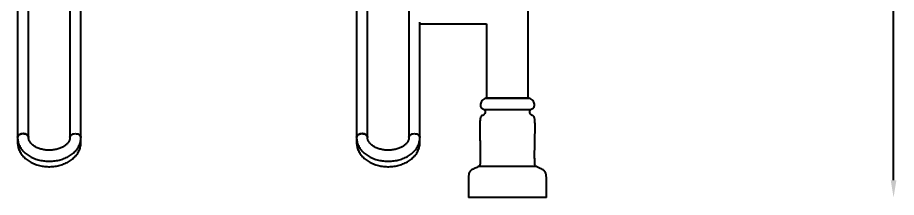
# Model space of a CAD drawing. Header units: millimetres. Extents: x 2157 to 8097, y -3726 to 474.
# Drawn here: x 3817 to 5093, y -772 to -511 of the extents above; entities that cross this region are included whole.
import ezdxf

# ---------------------------------------------------------------- set-up
doc = ezdxf.new("R2010")
doc.units = ezdxf.units.MM
doc.header["$PDSIZE"] = -1
doc.dimstyles.new('1-1', dxfattribs={"dimtxt": 30, "dimasz": 25, "dimexe": 6.25, "dimexo": 30, "dimgap": 20.625, "dimtad": 1, "dimdec": 1, "dimtxsty": 'Standard', "dimcen": 0, "dimclrd": 2, "dimclre": 2, "dimclrt": 2, "dimadec": 0, "dimazin": 0, "dimtfac": 1, "dimtdec": 1, "dimtmove": 0, "dimatfit": 3, "dimfxl": 0, "dimarcsym": 0})

# ---------------------------------------------------------------- blocks, each defined once
blk = doc.blocks.new('*D8')
at = {"color": 2, "lineweight": -2}
blk.add_line((5088.9, -746.9), (5088.9, 199.3), dxfattribs=at)
at = {"color": 2}
for points in [[(5084.7, 199.3), (5093, 199.3), (5088.9, 224.3)], [(5084.7, -746.9), (5093, -746.9), (5088.9, -771.9)]]:
    blk.add_solid(points, dxfattribs=at)
at = {"layer": 'Defpoints', "color": 0}
for p in [(4529.4, 224.3), (5088.9, 224.3), (4550.8, -771.9)]:
    blk.add_point(p, dxfattribs=at)
at = {"color": 2, "insert": (5053.2, -273.8), "char_height": 30, "attachment_point": 5, "rotation": 90}
blk.add_mtext('996', dxfattribs=at)

msp = doc.modelspace()

# ---------------------------------------------------------------- linework, layer by layer
for p, q in [((4558.55, -627.93), (4558.55, 88.07)), ((3817.4, -440.65), (3817.4, -684.96)), ((3833.4, -684.96), (3833.4, -440.65)), ((3893.4, -440.65), (3893.4, -684.96)), ((3909.4, -684.96), (3909.4, -440.65)), ((4309.4, -440.65), (4309.4, -684.96)), ((4325.4, -684.96), (4325.4, -440.65)), ((4385.4, -440.65), (4385.4, -684.96)), ((4401.4, -684.96), (4401.4, -517.43)), ((4401.4, -519.88), (4498.25, -519.88)), ((4498.25, -519.88), (4498.25, -627.93)), ((4561.42, -628.36), (4495.37, -628.36)), ((4560.17, -627.93), (4496.63, -627.93)), ((4494.17, -644.05), (4562.62, -644.05)), ((3817.4, -684.96), (3817.4, -691.88)), ((3909.4, -691.88), (3909.4, -684.96)), ((4309.4, -684.96), (4309.4, -691.88)), ((4401.4, -691.88), (4401.4, -684.96)), ((4487.05, -726.68), (4569.75, -726.68)), ((4584.9, -771.93), (4471.9, -771.93))]:
    msp.add_line(p, q)
at = {"flags": 128}
for points in [[(3825.4, -679.19), (3823.68, -679.33), (3822.04, -679.73), (3820.56, -680.37), (3819.3, -681.23), (3818.33, -682.26), (3817.69, -683.42), (3817.41, -684.65), (3817.4, -684.96)], [(3817.4, -684.96), (3817.41, -684.65), (3817.69, -683.42), (3818.33, -682.26), (3819.3, -681.23), (3820.56, -680.37), (3822.04, -679.73), (3823.68, -679.33), (3825.4, -679.19)], [(3833.4, -684.96), (3833.39, -684.65), (3833.11, -683.42), (3832.47, -682.26), (3831.5, -681.23), (3830.24, -680.37), (3828.76, -679.73), (3827.12, -679.33), (3825.4, -679.19)], [(3825.4, -679.19), (3827.12, -679.33), (3828.76, -679.73), (3830.24, -680.37), (3831.5, -681.23), (3832.47, -682.26), (3833.11, -683.42), (3833.39, -684.65), (3833.4, -684.96)], [(3893.4, -684.96), (3893.41, -684.65), (3893.69, -683.42), (3894.33, -682.26), (3895.3, -681.23), (3896.56, -680.37), (3898.04, -679.73), (3899.68, -679.33), (3901.4, -679.19)], [(3893.4, -684.96), (3893.41, -684.65), (3893.69, -683.42), (3894.33, -682.26), (3895.3, -681.23), (3896.56, -680.37), (3898.04, -679.73), (3899.68, -679.33), (3901.4, -679.19)], [(3901.4, -679.19), (3903.12, -679.33), (3904.76, -679.73), (3906.24, -680.37), (3907.5, -681.23), (3908.47, -682.26), (3909.11, -683.42), (3909.39, -684.65), (3909.4, -684.96)], [(3901.4, -679.19), (3903.12, -679.33), (3904.76, -679.73), (3906.24, -680.37), (3907.5, -681.23), (3908.47, -682.26), (3909.11, -683.42), (3909.39, -684.65), (3909.4, -684.96)], [(4317.4, -679.19), (4315.68, -679.33), (4314.04, -679.73), (4312.56, -680.37), (4311.3, -681.23), (4310.33, -682.26), (4309.69, -683.42), (4309.41, -684.65), (4309.4, -684.96)], [(4309.4, -684.96), (4309.41, -684.65), (4309.69, -683.42), (4310.33, -682.26), (4311.3, -681.23), (4312.56, -680.37), (4314.04, -679.73), (4315.68, -679.33), (4317.4, -679.19)], [(4325.4, -684.96), (4325.39, -684.65), (4325.11, -683.42), (4324.47, -682.26), (4323.5, -681.23), (4322.24, -680.37), (4320.76, -679.73), (4319.12, -679.33), (4317.4, -679.19)], [(4317.4, -679.19), (4319.12, -679.33), (4320.76, -679.73), (4322.24, -680.37), (4323.5, -681.23), (4324.47, -682.26), (4325.11, -683.42), (4325.39, -684.65), (4325.4, -684.96)], [(4385.4, -684.96), (4385.41, -684.65), (4385.69, -683.42), (4386.33, -682.26), (4387.3, -681.23), (4388.56, -680.37), (4390.04, -679.73), (4391.68, -679.33), (4393.4, -679.19)], [(4385.4, -684.96), (4385.41, -684.65), (4385.69, -683.42), (4386.33, -682.26), (4387.3, -681.23), (4388.56, -680.37), (4390.04, -679.73), (4391.68, -679.33), (4393.4, -679.19)], [(4393.4, -679.19), (4395.12, -679.33), (4396.76, -679.73), (4398.24, -680.37), (4399.5, -681.23), (4400.47, -682.26), (4401.11, -683.42), (4401.39, -684.65), (4401.4, -684.96)], [(4393.4, -679.19), (4395.12, -679.33), (4396.76, -679.73), (4398.24, -680.37), (4399.5, -681.23), (4400.47, -682.26), (4401.11, -683.42), (4401.39, -684.65), (4401.4, -684.96)]]:
    msp.add_lwpolyline(points, dxfattribs=at)
for centre, radius, start, end in [((3822.24, -691.63), 4.85, 182.99717, 236.02117), ((3822.22, -691.65), 4.83, 182.83955, 236.79466), ((3904.61, -691.67), 4.79, 302.92194, 357.41438), ((3904.58, -691.65), 4.83, 303.28559, 357.16631), ((4314.25, -691.63), 4.85, 182.99986, 236.01849), ((4314.22, -691.65), 4.83, 182.83955, 236.79466), ((4396.61, -691.67), 4.79, 302.92577, 357.41325), ((4396.58, -691.65), 4.83, 303.28742, 357.1672)]:
    msp.add_arc(centre, radius, start, end)
for points, knots in [([(4495.37, -628.36), (4494.4, -628.92), (4492.56, -629.98), (4490.65, -632.37), (4489.5, -634.95), (4489.08, -637.54), (4489.27, -639.66), (4489.78, -641.11), (4490.46, -641.93), (4491.53, -642.6), (4492.92, -643.24), (4494.46, -644.16), (4495.71, -645.63), (4496.19, -647.67), (4495.62, -649.83), (4494.4, -651.63), (4492.72, -652.83), (4490.93, -653.41), (4489.7, -654.69), (4489.05, -656.25), (4488.64, -658.49), (4488.53, -661.33), (4488.33, -664.99), (4488.29, -669.25), (4488.31, -674.24), (4488.39, -679.81), (4488.5, -685.7), (4488.63, -691.71), (4488.76, -697.62), (4488.86, -703.17), (4488.93, -708.14), (4488.94, -712.3), (4488.88, -715.52), (4488.7, -717.96), (4488.72, -720.07), (4488.87, -722.14), (4488.71, -724.3), (4487.64, -726.39), (4485.46, -727.83), (4482.79, -728.95), (4480.05, -730.06), (4477.46, -731.19), (4475.21, -732.56), (4473.42, -734.63), (4472.34, -737.58), (4471.91, -741.16), (4471.73, -745.2), (4471.65, -749.5), (4471.67, -754.16), (4471.73, -759.38), (4471.83, -765.36), (4471.87, -769.63), (4471.9, -771.93)], [0, 0, 0, 0, 0.0208331, 0.0392377, 0.0560636, 0.0731699, 0.0876618, 0.0953906, 0.1015107, 0.1071625, 0.1188248, 0.1301077, 0.1403412, 0.153956, 0.1674423, 0.1810181, 0.1938583, 0.2053754, 0.2155257, 0.2257795, 0.2365647, 0.2578721, 0.2787985, 0.3051286, 0.3372945, 0.3720991, 0.4092298, 0.4471863, 0.4844676, 0.5195729, 0.5510021, 0.5772576, 0.5973022, 0.6110958, 0.6228887, 0.6367036, 0.6499567, 0.6628791, 0.6787854, 0.6974632, 0.7172039, 0.7339195, 0.7502994, 0.7659414, 0.7840731, 0.8079027, 0.8331204, 0.8595925, 0.8881877, 0.920238, 0.957068, 1, 1, 1, 1]), ([(4496.63, -627.93), (4496.43, -627.99), (4496.01, -628.11), (4495.59, -628.27), (4495.37, -628.36)], [0, 0, 0, 0, 0.4652544, 1, 1, 1, 1]), ([(4561.42, -628.36), (4561.15, -628.25), (4560.74, -628.09), (4560.32, -627.97), (4560.17, -627.93)], [0, 0, 0, 0, 0.6546032, 1, 1, 1, 1]), ([(4584.9, -771.93), (4584.92, -769.63), (4584.97, -765.36), (4585.06, -759.38), (4585.13, -754.16), (4585.14, -749.5), (4585.06, -745.2), (4584.89, -741.16), (4584.46, -737.58), (4583.38, -734.63), (4581.59, -732.56), (4579.11, -731.05), (4575.9, -729.71), (4572.79, -728.48), (4570.28, -727.22), (4568.86, -725.89), (4568.06, -724.1), (4567.92, -721.96), (4568.13, -719.58), (4568.03, -717.08), (4567.87, -714.14), (4567.86, -710.42), (4567.9, -705.07), (4568.03, -698.22), (4568.2, -690.19), (4568.37, -682.07), (4568.48, -674.98), (4568.51, -669.25), (4568.47, -664.99), (4568.27, -661.33), (4568.15, -658.49), (4567.75, -656.25), (4567.1, -654.69), (4565.87, -653.41), (4564.08, -652.83), (4562.4, -651.63), (4561.17, -649.83), (4560.6, -647.67), (4561.09, -645.63), (4562.34, -644.16), (4563.88, -643.24), (4565.26, -642.6), (4566.34, -641.93), (4567.02, -641.11), (4567.53, -639.66), (4567.71, -637.54), (4567.29, -634.95), (4566.15, -632.37), (4564.23, -629.98), (4562.4, -628.92), (4561.42, -628.36)], [0, 0, 0, 0, 0.042929, 0.0797564, 0.1118045, 0.1403977, 0.1668679, 0.1920839, 0.2159118, 0.2340422, 0.2496832, 0.2660619, 0.2878297, 0.3145686, 0.3285909, 0.3400432, 0.3500976, 0.3644307, 0.3793803, 0.3947891, 0.4110249, 0.43447, 0.4641969, 0.5110287, 0.5623289, 0.614196, 0.6627291, 0.6948927, 0.721221, 0.742146, 0.7634518, 0.7742364, 0.7844893, 0.7946389, 0.8061551, 0.8189944, 0.8325693, 0.8460546, 0.8596685, 0.8699013, 0.8811834, 0.8928443, 0.8984956, 0.9046158, 0.912344, 0.9268349, 0.9439398, 0.9607646, 0.9791683, 1, 1, 1, 1]), ([(3817.4, -684.96), (3817.41, -685.57), (3817.44, -687.13), (3817.77, -689.64), (3818.43, -692.46), (3819.4, -695.23), (3820.67, -697.91), (3822.23, -700.51), (3824.08, -703), (3826.2, -705.38), (3828.59, -707.61), (3831.22, -709.69), (3834.09, -711.59), (3837.16, -713.31), (3840.42, -714.83), (3843.84, -716.14), (3847.39, -717.23), (3851.05, -718.1), (3854.79, -718.74), (3858.58, -719.15), (3862.41, -719.33), (3866.25, -719.27), (3870.07, -718.98), (3873.85, -718.46), (3877.56, -717.7), (3881.18, -716.72), (3884.68, -715.51), (3888.05, -714.09), (3891.25, -712.45), (3894.26, -710.6), (3897.06, -708.56), (3899.62, -706.34), (3901.92, -703.95), (3903.94, -701.42), (3905.65, -698.77), (3907.06, -696.02), (3908.14, -693.2), (3908.9, -690.33), (3909.33, -687.57), (3909.38, -685.78), (3909.4, -684.96)], [0, 0, 0, 0, 0.0158965, 0.0410899, 0.0662927, 0.0915949, 0.1170786, 0.1428058, 0.1688144, 0.1951119, 0.2216807, 0.24848, 0.2754584, 0.3025627, 0.3297433, 0.3569632, 0.3841891, 0.4114094, 0.4386193, 0.465819, 0.4930158, 0.5202184, 0.5474339, 0.5746721, 0.601941, 0.6292495, 0.6566016, 0.6839972, 0.7114294, 0.738874, 0.7662925, 0.7936372, 0.8208454, 0.84785, 0.8745889, 0.9010166, 0.9271161, 0.9529025, 0.9784222, 1, 1, 1, 1]), ([(3893.4, -684.96), (3893.39, -685.2), (3893.38, -686.03), (3893.16, -687.39), (3892.62, -689.05), (3891.85, -690.66), (3890.79, -692.28), (3889.43, -693.89), (3887.82, -695.43), (3885.97, -696.88), (3883.88, -698.22), (3881.58, -699.44), (3879.08, -700.51), (3876.42, -701.44), (3873.61, -702.19), (3870.69, -702.76), (3867.68, -703.14), (3864.63, -703.32), (3861.56, -703.3), (3858.51, -703.08), (3855.52, -702.66), (3852.62, -702.05), (3849.84, -701.27), (3847.21, -700.31), (3844.76, -699.21), (3842.52, -697.98), (3840.5, -696.63), (3838.72, -695.2), (3837.19, -693.7), (3835.92, -692.16), (3834.91, -690.59), (3834.15, -689), (3833.64, -687.38), (3833.42, -686.04), (3833.41, -685.22), (3833.4, -684.96)], [0, 0, 0, 0, 0.01495, 0.052796, 0.085443, 0.1165671, 0.1496121, 0.1814777, 0.2126034, 0.2433233, 0.2738494, 0.3043066, 0.3347586, 0.3652427, 0.395781, 0.4263756, 0.4570193, 0.4876966, 0.518389, 0.5490726, 0.5797188, 0.610307, 0.6408193, 0.6712438, 0.7015778, 0.7318301, 0.762033, 0.7922344, 0.8225162, 0.8530222, 0.883976, 0.9157005, 0.9486374, 0.9832969, 1, 1, 1, 1]), ([(4309.4, -684.96), (4309.41, -685.57), (4309.44, -687.13), (4309.77, -689.64), (4310.43, -692.46), (4311.4, -695.23), (4312.67, -697.91), (4314.23, -700.51), (4316.08, -703), (4318.2, -705.38), (4320.59, -707.61), (4323.22, -709.69), (4326.09, -711.59), (4329.16, -713.31), (4332.42, -714.83), (4335.84, -716.14), (4339.39, -717.23), (4343.05, -718.1), (4346.79, -718.74), (4350.58, -719.15), (4354.41, -719.33), (4358.25, -719.27), (4362.07, -718.98), (4365.85, -718.46), (4369.56, -717.7), (4373.18, -716.72), (4376.68, -715.51), (4380.05, -714.09), (4383.25, -712.45), (4386.26, -710.6), (4389.06, -708.56), (4391.62, -706.34), (4393.92, -703.95), (4395.94, -701.42), (4397.65, -698.77), (4399.06, -696.02), (4400.14, -693.2), (4400.9, -690.33), (4401.33, -687.57), (4401.38, -685.78), (4401.4, -684.96)], [0, 0, 0, 0, 0.0158965, 0.0410899, 0.0662927, 0.0915948, 0.1170785, 0.1428058, 0.1688144, 0.1951119, 0.2216807, 0.2484799, 0.275459, 0.3025627, 0.3297432, 0.3569631, 0.3841898, 0.4114093, 0.4386191, 0.4658189, 0.4930165, 0.5202182, 0.5474346, 0.5746719, 0.6019409, 0.6292494, 0.6566014, 0.683997, 0.7114293, 0.7388738, 0.766293, 0.7936371, 0.8208452, 0.8478498, 0.8745888, 0.9010168, 0.9271163, 0.9529025, 0.9784222, 1, 1, 1, 1]), ([(4385.4, -684.96), (4385.39, -685.2), (4385.38, -686.03), (4385.16, -687.39), (4384.62, -689.05), (4383.85, -690.66), (4382.79, -692.28), (4381.43, -693.89), (4379.82, -695.43), (4377.97, -696.88), (4375.88, -698.22), (4373.58, -699.44), (4371.08, -700.51), (4368.42, -701.44), (4365.61, -702.19), (4362.69, -702.76), (4359.68, -703.14), (4356.63, -703.32), (4353.56, -703.3), (4350.51, -703.08), (4347.52, -702.66), (4344.62, -702.05), (4341.84, -701.27), (4339.21, -700.31), (4336.76, -699.21), (4334.52, -697.98), (4332.5, -696.63), (4330.72, -695.2), (4329.19, -693.7), (4327.92, -692.16), (4326.91, -690.59), (4326.15, -689), (4325.64, -687.38), (4325.42, -686.04), (4325.41, -685.22), (4325.4, -684.96)], [0, 0, 0, 0, 0.01495004, 0.052796, 0.08544306, 0.11656711, 0.14961211, 0.1814777, 0.21260341, 0.24332333, 0.27384862, 0.30430672, 0.33475873, 0.36524291, 0.39578121, 0.42637579, 0.45701949, 0.48769682, 0.51838801, 0.54907277, 0.57971898, 0.6103072, 0.64081948, 0.67124407, 0.70157803, 0.73183032, 0.76203328, 0.7922347, 0.82251582, 0.85302232, 0.88397577, 0.91570057, 0.94863729, 0.98329689, 1, 1, 1, 1]), ([(3817.4, -691.88), (3817.41, -692.5), (3817.44, -694.1), (3817.76, -696.67), (3818.43, -699.58), (3819.4, -702.42), (3820.66, -705.19), (3822.23, -707.87), (3824.07, -710.44), (3826.19, -712.88), (3828.58, -715.18), (3831.21, -717.33), (3834.07, -719.29), (3837.13, -721.07), (3840.39, -722.64), (3843.8, -723.99), (3847.35, -725.13), (3851, -726.03), (3854.74, -726.69), (3858.54, -727.12), (3862.38, -727.31), (3866.22, -727.25), (3870.04, -726.95), (3873.82, -726.41), (3877.54, -725.63), (3881.16, -724.61), (3884.66, -723.37), (3888.03, -721.89), (3891.23, -720.2), (3894.23, -718.3), (3897.03, -716.21), (3899.58, -713.92), (3901.88, -711.48), (3903.89, -708.89), (3905.61, -706.17), (3907.02, -703.35), (3908.11, -700.46), (3908.87, -697.52), (3909.32, -694.65), (3909.37, -692.77), (3909.4, -691.88)], [0, 0, 0, 0, 0.0158205, 0.0411893, 0.0665648, 0.0920207, 0.1176241, 0.1434282, 0.1694642, 0.195742, 0.2222505, 0.2489602, 0.275833, 0.3028255, 0.3298998, 0.3570218, 0.3841685, 0.4113196, 0.43847, 0.4656192, 0.4927708, 0.5199291, 0.5471018, 0.5742927, 0.6015097, 0.6287581, 0.6560378, 0.6833482, 0.7106769, 0.7379994, 0.7652854, 0.7924925, 0.8195707, 0.8464674, 0.8731355, 0.8995417, 0.9256738, 0.9515456, 0.9771949, 1, 1, 1, 1]), ([(4309.4, -691.88), (4309.41, -692.5), (4309.44, -694.1), (4309.76, -696.67), (4310.43, -699.58), (4311.4, -702.42), (4312.66, -705.19), (4314.23, -707.87), (4316.07, -710.44), (4318.19, -712.88), (4320.58, -715.18), (4323.21, -717.33), (4326.07, -719.29), (4329.13, -721.07), (4332.39, -722.64), (4335.8, -723.99), (4339.35, -725.13), (4343, -726.03), (4346.74, -726.69), (4350.54, -727.12), (4354.38, -727.31), (4358.22, -727.25), (4362.04, -726.95), (4365.82, -726.41), (4369.54, -725.63), (4373.16, -724.61), (4376.66, -723.37), (4380.03, -721.89), (4383.23, -720.2), (4386.23, -718.3), (4389.03, -716.21), (4391.58, -713.92), (4393.88, -711.48), (4395.89, -708.89), (4397.61, -706.17), (4399.02, -703.35), (4400.11, -700.46), (4400.87, -697.52), (4401.32, -694.65), (4401.37, -692.77), (4401.4, -691.88)], [0, 0, 0, 0, 0.0158205, 0.0411893, 0.066565, 0.0920206, 0.1176244, 0.1434281, 0.1694641, 0.1957419, 0.2222504, 0.2489601, 0.2758329, 0.3028261, 0.3298997, 0.3570217, 0.3841683, 0.4113195, 0.4384698, 0.46562, 0.4927707, 0.519929, 0.5471017, 0.5742926, 0.6015105, 0.628758, 0.6560385, 0.6833481, 0.7106768, 0.7379994, 0.7652854, 0.7924925, 0.8195707, 0.8464674, 0.8731354, 0.8995417, 0.9256738, 0.9515456, 0.9771949, 1, 1, 1, 1])]:
    msp.add_open_spline(points, degree=3, knots=knots)

# ---------------------------------------------------------------- dimensions: what is measured, and where the dimension line sits
dim = msp.add_linear_dim(base=(5088.86, 224.32), p1=(4550.83, -771.93), p2=(4529.39, 224.32), angle=90, text='996', dimstyle='1-1', override={"dimse1": 1, "dimse2": 1})
dim.commit()
dim.dimension.update_dxf_attribs({"geometry": '*D8', "text_midpoint": (5053.23, -273.8)})

doc.saveas('drawing.dxf')
